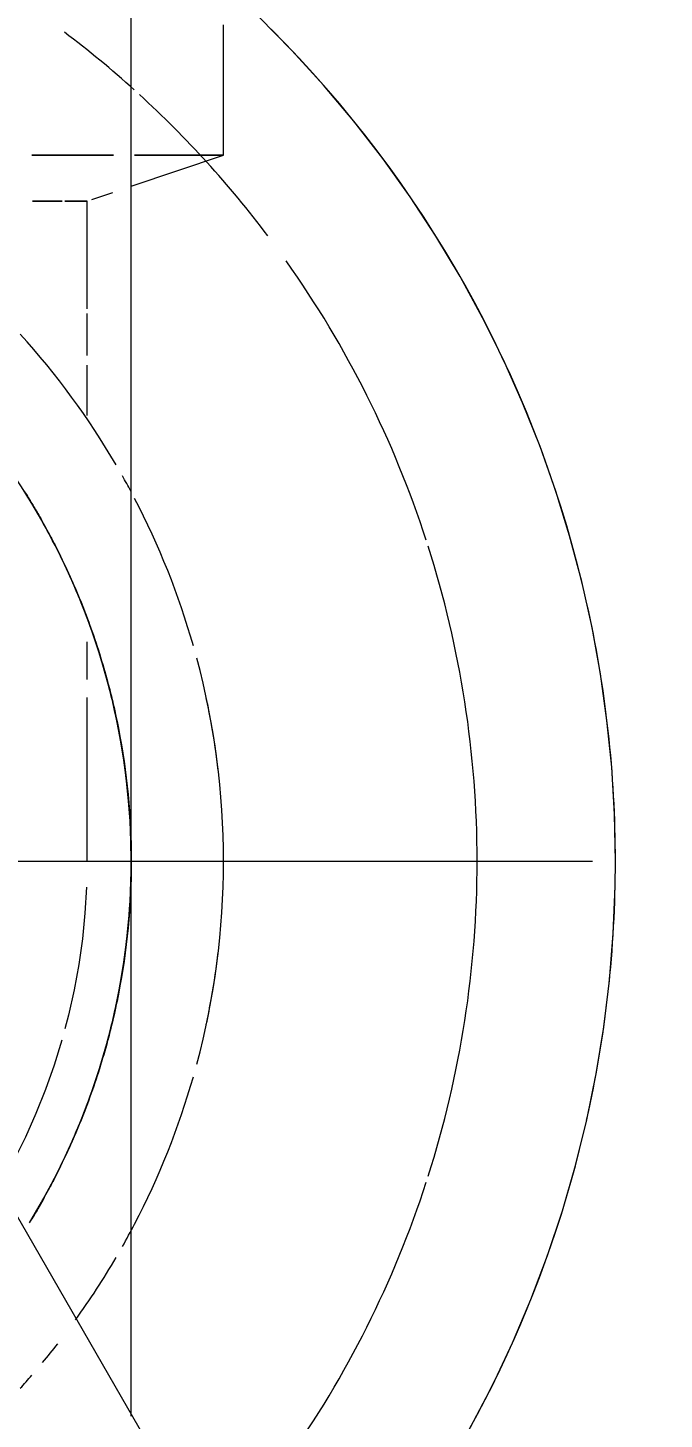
# Model space of a CAD drawing. Header units: metres. Extents: x 34 to 87, y -2.3 to 19.3.
# Drawn here: x 48.71903 to 48.73283, y 0.48791 to 0.51806 of the extents above; entities that cross this region are included whole.
import ezdxf

# ---------------------------------------------------------------- set-up
doc = ezdxf.new("R2010")
doc.units = ezdxf.units.M
for name, color, linetype, lineweight in [('A-ANNO-DIMS', 7, 'Continuous', 5), ('A-ANNO-DIMS-25', 7, 'Continuous', 5), ('P-PIPE', 7, 'Continuous', 5), ('P-PIPE-CNTR', 7, 'Continuous', 5), ('P-SANR-FIXT', 7, 'Continuous', 5)]:
    doc.layers.add(name, color=color, linetype=linetype, lineweight=lineweight)
doc.styles.add('Arial_1', font='arial.ttf', dxfattribs={"height": 0.07499999999999998})
doc.dimstyles.new('Diagonal_-_2_mm_Arial_-_PRETO', dxfattribs={"dimscale": 0.3048, "dimtxt": 0.07651945499677275, "dimasz": 0.2460629921259842, "dimexe": 0.1968503937007874, "dimexo": 0.1230314960629921, "dimgap": 0.04101049868766404, "dimtad": 1, "dimrnd": 0.01, "dimzin": 0, "dimdsep": 46, "dimtxsty": 'Arial_1', "dimblk1": 'OBLIQUE', "dimblk2": 'OBLIQUE', "dimsah": 1, "dimcen": 0.09, "dimdle": 0.1968503937007874, "dimazin": 0, "dimtfac": 1, "dimtdec": 4, "dimtix": 1, "dimtmove": 0, "dimatfit": 3, "dimfxl": 1, "dimtvp": 1, "dimtolj": 1, "dimtzin": 0, "dimarcsym": 2})

# ---------------------------------------------------------------- blocks, each defined once
blk = doc.blocks.new('UT_Ducha higiênica - UT_Ducha higiênica-3698909-AA')
at = {"layer": 'P-SANR-FIXT'}
for p, q in [((-1.804450426045555, 0.4999999999999979), (-1.804450426045555, 0.5219807621140394)), ((-1.798138248218717, 0.4770862251849109), (-1.81158484686261, 0.5003764172242423)), ((-1.804450426045555, 0.4879737454057357), (-1.804450426045555, 0.4999999999999979))]:
    blk.add_line(p, q, dxfattribs=at)
at = {"layer": 'P-SANR-FIXT', "flags": 128}
for points in [[(-1.793950426045569, 0.4999999999999979), (-1.793970823325716, 0.5010197280217565), (-1.794031982534852, 0.5020378246962107), (-1.794133805831297, 0.5030526612858652), (-1.79427613031949, 0.5040626142686596), (-1.794458728310619, 0.5050660679352702), (-1.794681307686844, 0.5060614169738861), (-1.794943512368645, 0.5070470690383797), (-1.795244922884469, 0.5080214472957046), (-1.795585057041783, 0.5089829929485077), (-1.795963370698495, 0.5099301677288639), (-1.796379258633461, 0.5108614563591746), (-1.796832055514697, 0.5117753689762989), (-1.79732103696379, 0.5126704435150062), (-1.797845420714727, 0.5135452480469724), (-1.798404367865371, 0.514398383071564), (-1.79899698421952, 0.515228483754729), (-1.799622321717417, 0.5160342221124615), (-1.800279379952474, 0.5168143091352599), (-1.800967107771673, 0.5175674968503079), (-1.801684404957213, 0.5182925803179269)], [(-1.801138104467697, 0.482260508366776), (-1.800646886299267, 0.482775688895954), (-1.799973138392583, 0.483541407542481), (-1.799330549991214, 0.48433345642596), (-1.79872014909952, 0.4851505684371426), (-1.798142912228716, 0.485991436371115), (-1.797599762834659, 0.4868547150185588), (-1.797091569840516, 0.4877390233177959), (-1.796619146246663, 0.4886429465641864), (-1.796183247830074, 0.4895650386733679), (-1.795784571935231, 0.4905038244946651), (-1.795423756358517, 0.4914578021710274), (-1.795101378327888, 0.4924254455416798), (-1.794817953579423, 0.4934052065836433), (-1.794573935532253, 0.494395517888261), (-1.794369714563203, 0.4953947951686982), (-1.794205617382259, 0.4964014397944732), (-1.794081906509904, 0.4974138413489247), (-1.793998779857144, 0.4984303802055375), (-1.793956370408891, 0.4994494301189832), (-1.793950426045569, 0.4999999999999979)]]:
    blk.add_lwpolyline(points, dxfattribs=at)
at = {"layer": 'P-SANR-FIXT', "color": 254, "true_color": 0xdfdfdf}
for centre, radius, start, end in [((-1.819450426045556, 0.5), 0.02249999999998539, 47.96830800981447, 52.9660544384158), ((-1.819450426045557, 0.5), 0.02249999999998526, 47.96830800981425, 52.9660544384079), ((-1.819450426045571, 0.5), 0.01499999999999996, 27.26107276225408, 32.3836565215001), ((-1.819450426045571, 0.5), 0.01500000000000023, 13.42124724476955, 17.50828776305749), ((-1.819450426045571, 0.5), 0.01500000000000004, 342.491712236943, 346.578752755182), ((-1.819450426045571, 0.5), 0.0150000000000001, 328.5049395669855, 332.7389272377463)]:
    blk.add_arc(centre, radius, start, end, dxfattribs=at)
at = {"layer": 'P-SANR-FIXT', "color": 253, "true_color": 0xa6a6a6}
for centre, radius, start, end in [((-1.819450426045557, 0.5), 0.02549999999998521, 13.59930785715386, 45.00000000000397), ((-1.819450426045556, 0.5), 0.02249999999998551, 37.03394556160136, 47.58199937594541), ((-1.819450426045557, 0.5), 0.02249999999998534, 37.03394556159347, 47.5819993759452), ((-1.819450426045556, 0.5), 0.02249999999998531, 18.00000000000049, 35.31075224891515), ((-1.819450426045557, 0.5), 0.02249999999998524, 18.00000000000042, 35.31075224890914), ((-1.819450426045571, 0.5), 0.0149999999999999, 17.50828776305711, 27.261072762254), ((-1.819450426045556, 0.5), 0.02249999999998548, 8.481479150574922e-13, 17.6573230908118), ((-1.819450426045557, 0.5), 0.02249999999998527, 8.481479150574842e-13, 17.65732309081181), ((-1.819450426045557, 0.5), 0.02549999999998537, 7.483658074036059e-13, 12.71230531453619), ((-1.819450426045571, 0.5), 0.01500000000000018, 8.481479150569445e-13, 13.4212472447695), ((-1.819450426045571, 0.5), 0.01500000000000012, 346.5787527551819, 0), ((-1.819450426045556, 0.5), 0.02249999999998544, 342.3426769091833, 1.399444059843948e-13), ((-1.819450426045557, 0.5), 0.02249999999998544, 342.3426769091833, 1.399444059843948e-13), ((-1.819450426045557, 0.5), 0.02549999999998551, 347.2876946908336, 1.144999685326866e-13), ((-1.819450426045571, 0.5), 0.01500000000000016, 332.7389272377462, 342.4917122369429), ((-1.819450426045557, 0.5), 0.02549999999998531, 320.5582083470931, 346.6353901011111), ((-1.819450426045556, 0.5), 0.02249999999998544, 324.6892477510914, 341.9999999999998), ((-1.819450426045557, 0.5), 0.02249999999998544, 324.6892477510911, 341.9999999999998)]:
    blk.add_arc(centre, radius, start, end, dxfattribs=at)
at = {"layer": 'P-SANR-FIXT'}
for radius, start, end in [(0.01500000000000015, 359.999999999999, 52.45709492384598), (0.01500000000000001, 328.504939566985, 359.9999999999992)]:
    blk.add_arc((-1.81945042604557, 0.5), radius, start, end, dxfattribs=at)
at = {"layer": 'P-SANR-FIXT', "color": 253, "true_color": 0xa6a6a6}
for points, knots in [([(-1.806764645014858, 0.5080068259294479), (-1.806710720557497, 0.507921828964204), (-1.806606515109028, 0.5077536213787667), (-1.806506382695391, 0.5075835893677344), (-1.806458029774483, 0.5074995150277848)], [0.5933008504588784, 0.5933008504588784, 0.5933008504588784, 0.5933008504588784, 0.6071428571428571, 0.6205710130504292, 0.6205710130504292, 0.6205710130504292, 0.6205710130504292]), ([(-1.80644225823889, 0.5074720207796002), (-1.806367599048031, 0.5073415308338477), (-1.806255283413931, 0.5071377675595811), (-1.806148161631178, 0.5069328877740576), (-1.806110723555009, 0.5068598899816747)], [0.6220341308574048, 0.6220341308574048, 0.6220341308574048, 0.6220341308574048, 0.6428571428571428, 0.6543483204603683, 0.6543483204603683, 0.6543483204603683, 0.6543483204603683]), ([(-1.805140546033356, 0.5044974695393766), (-1.805268116875498, 0.5049035187942574), (-1.805555567067244, 0.5056991406920397), (-1.805915436796491, 0.5064791694488466), (-1.806110718253789, 0.5068599046140742)], [0.2240917429423243, 0.2240917429423243, 0.2240917429423243, 0.2240917429423243, 0.2857142857142857, 0.3456516795396316, 0.3456516795396316, 0.3456516795396316, 0.3456516795396316]), ([(-1.804450426045554, 0.4999999999999999), (-1.804450426045554, 0.5009692221810377), (-1.804562291564645, 0.5021287839172173), (-1.804812126573398, 0.503280229571564), (-1.804859687300437, 0.5034796427495595)], [0, 0, 0, 0, 0.1428571428571428, 0.172851312428251, 0.172851312428251, 0.172851312428251, 0.172851312428251]), ([(-1.804859685237591, 0.496520351556582), (-1.804812125281162, 0.4967197668616122), (-1.804562294641995, 0.4978712245768666), (-1.804450426045554, 0.4990307778189622), (-1.804450426045554, 0.4999999999999999)], [0.8271486875716417, 0.8271486875716417, 0.8271486875716417, 0.8271486875716417, 0.8571428571428571, 1, 1, 1, 1]), ([(-1.806110723555009, 0.4931401100183253), (-1.80591544846721, 0.4935208627646066), (-1.805555563725147, 0.4943008500831236), (-1.805268111411427, 0.4950964661238423), (-1.805140540969047, 0.495502516482146)], [0.6543483204603683, 0.6543483204603683, 0.6543483204603683, 0.6543483204603683, 0.7142857142857143, 0.7759082570576755, 0.7759082570576755, 0.7759082570576755, 0.7759082570576755]), ([(-1.806110718253788, 0.4931400953859258), (-1.806148157551115, 0.4930671009641768), (-1.806257725960635, 0.4928575650061827), (-1.806372732862941, 0.4926492113161277), (-1.806450200335269, 0.4925141657618559)], [0.3456516795396316, 0.3456516795396316, 0.3456516795396316, 0.3456516795396316, 0.3571428571428571, 0.3787024160473155, 0.3787024160473155, 0.3787024160473155, 0.3787024160473155])]:
    blk.add_open_spline(points, degree=3, knots=knots, dxfattribs=at)
at = {"layer": 'P-SANR-FIXT', "color": 254, "true_color": 0xdfdfdf}
for points, knots in [([(-1.806458040785935, 0.5074994846340373), (-1.806506393425848, 0.5075835597495895), (-1.806606519826713, 0.5077536083570412), (-1.806710699429269, 0.5079218872822229), (-1.806764615208377, 0.5080069082011299)], [0.3794289869495707, 0.3794289869495707, 0.3794289869495707, 0.3794289869495707, 0.3928571428571428, 0.4066991495411216, 0.4066991495411216, 0.4066991495411216, 0.4066991495411216]), ([(-1.806110718253789, 0.5068599046140742), (-1.806148157551115, 0.5069328990358232), (-1.806255284191361, 0.5071377654137234), (-1.806367609628023, 0.5073415016310133), (-1.806442269249504, 0.5074719903881652)], [0.3456516795396316, 0.3456516795396316, 0.3456516795396316, 0.3456516795396316, 0.3571428571428571, 0.3779658691425951, 0.3779658691425951, 0.3779658691425951, 0.3779658691425951]), ([(-1.806450189301404, 0.4925141353062438), (-1.806372721833515, 0.4926491808727667), (-1.806257725072487, 0.4928575625547211), (-1.806148161631178, 0.4930671122259424), (-1.806110723555009, 0.4931401100183253)], [0.6212975839526844, 0.6212975839526844, 0.6212975839526844, 0.6212975839526844, 0.6428571428571428, 0.6543483204603683, 0.6543483204603683, 0.6543483204603683, 0.6543483204603683])]:
    blk.add_open_spline(points, degree=3, knots=knots, dxfattribs=at)
at = {"layer": 'P-SANR-FIXT'}
for points, knots in [([(-1.806110723555009, 0.5068598899816747), (-1.80591544846721, 0.5064791372353933), (-1.805555563725147, 0.5056991499168764), (-1.805268111411427, 0.5049035338761575), (-1.805140540969047, 0.504497483517854)], [0.6543483204603683, 0.6543483204603683, 0.6543483204603683, 0.6543483204603683, 0.7142857142857143, 0.7759082570576755, 0.7759082570576755, 0.7759082570576755, 0.7759082570576755]), ([(-1.80485968523759, 0.5034796484434158), (-1.804812125281162, 0.5032802331383863), (-1.804562294641995, 0.5021287754231327), (-1.804450426045554, 0.5009692221810378), (-1.804450426045554, 0.4999999999999999)], [0.8271486875717488, 0.8271486875717488, 0.8271486875717488, 0.8271486875717488, 0.8571428571428571, 1, 1, 1, 1]), ([(-1.804450426045554, 0.4999999999999999), (-1.804450426045554, 0.4990307778189622), (-1.804562291564645, 0.4978712160827819), (-1.804812126573398, 0.4967197704284345), (-1.804859687300437, 0.4965203572504384)], [0, 0, 0, 0, 0.1428571428571428, 0.1728513124283581, 0.1728513124283581, 0.1728513124283581, 0.1728513124283581]), ([(-1.805140546033356, 0.4955025304606234), (-1.805268116875498, 0.4950964812057425), (-1.805555567067244, 0.4943008593079602), (-1.805915436796491, 0.4935208305511534), (-1.806110718253788, 0.4931400953859258)], [0.2240917429423243, 0.2240917429423243, 0.2240917429423243, 0.2240917429423243, 0.2857142857142857, 0.3456516795396316, 0.3456516795396316, 0.3456516795396316, 0.3456516795396316])]:
    blk.add_open_spline(points, degree=3, knots=knots, dxfattribs=at)
at = {"layer": 'P-SANR-FIXT', "color": 254, "true_color": 0xdfdfdf}
for points in [[(-1.804959356570863, 0.5038738685510035), (-1.805015068286294, 0.5040823311122485), (-1.805075444233791, 0.5042902549693286), (-1.805140546033356, 0.5044974695393766)], [(-1.804859687300437, 0.5034796427495595), (-1.804889964808347, 0.5036065906422871), (-1.804921947645954, 0.5037333795079151), (-1.804955649607685, 0.5038599711592888)], [(-1.804959353027147, 0.4961261216676498), (-1.80492428772257, 0.4962573322973096), (-1.804891070268006, 0.4963887564946126), (-1.804859685237591, 0.496520351556582)], [(-1.805140540969047, 0.495502516482146), (-1.80507690515805, 0.4957050660961042), (-1.805017785153654, 0.4959082944303571), (-1.804963123176988, 0.49611204153731)], [(-1.806605983091091, 0.4922494013872251), (-1.806555689099679, 0.4923326848258736), (-1.806506382695392, 0.4924164106322657), (-1.806458029774483, 0.4925004849722153)]]:
    blk.add_open_spline(points, degree=3, dxfattribs=at)
at = {"layer": 'P-SANR-FIXT', "color": 253, "true_color": 0xa6a6a6}
for points in [[(-1.805140540969047, 0.504497483517854), (-1.805075439373488, 0.5042902683847087), (-1.805015064014245, 0.5040823429039358), (-1.804959353027147, 0.5038738783323502)], [(-1.804955646112725, 0.5038599808060561), (-1.804921944596941, 0.5037333879237846), (-1.804889962254925, 0.503606597690229), (-1.80485968523759, 0.5034796484434158)], [(-1.804859687300437, 0.4965203572504384), (-1.804891072839381, 0.4963887635921084), (-1.804924290807863, 0.4962573408133186), (-1.804959356570863, 0.4961261314489964)], [(-1.804963126769685, 0.4961120514538514), (-1.805017789451998, 0.4959083062946228), (-1.805076910022946, 0.4957050795241627), (-1.805140546033356, 0.4955025304606234)], [(-1.806458040785935, 0.4925005153659627), (-1.806506393425847, 0.4924164402504105), (-1.806555696869374, 0.492332706271742), (-1.806605983091091, 0.492249401387225)]]:
    blk.add_open_spline(points, degree=3, dxfattribs=at)
blk = doc.blocks.new('Joelho 90 com Bucha de Latao - Agua Fria_Soldavel - MEP - Tigre - Standard-V12-AA')
at = {"layer": 'P-PIPE', "color": 253, "true_color": 0xa6a6a6}
for p, q in [((-1.802450426045554, 0.5153000000000015), (-1.802450426045554, 0.5181220672824308)), ((-1.804450426045556, 0.514624324324326), (-1.802450426045554, 0.5153000000000015)), ((-1.8043778821004, 0.5153000000000005), (-1.802450426045555, 0.5153000000000005)), ((-1.802450426045555, 0.5153000000000005), (-1.8043778821004, 0.5153000000000005))]:
    blk.add_line(p, q, dxfattribs=at)
at = {"layer": 'P-PIPE', "color": 254, "true_color": 0xdfdfdf}
for p, q in [((-1.806607897140125, 0.5153000000000005), (-1.80483777360495, 0.5153000000000005)), ((-1.80483777360495, 0.5153000000000005), (-1.806607897140126, 0.5153000000000005)), ((-1.805302339491891, 0.5143365157275879), (-1.804851311117537, 0.5144888901783847)), ((-1.806589578896434, 0.5143000000000005), (-1.805946132939714, 0.5143000000000005)), ((-1.805946132939714, 0.5143000000000005), (-1.806589578896435, 0.5143000000000005)), ((-1.805888827444456, 0.5143000000000005), (-1.805410426045555, 0.5143000000000005)), ((-1.805410426045555, 0.5143000000000005), (-1.805888827444456, 0.5143000000000005))]:
    blk.add_line(p, q, dxfattribs=at)
at = {"layer": 'P-PIPE', "color": 254, "true_color": 0xdfdfdf, "flags": 128}
for points in [[(-1.805410426045553, 0.5119707330839041), (-1.805410426045553, 0.5124349409650465), (-1.805410426045553, 0.5130033957701603), (-1.805410426045553, 0.5135739248654514), (-1.805410426045553, 0.5141456155260677), (-1.805410426045553, 0.5142999999999996)], [(-1.805410426045553, 0.5109545426585821), (-1.805410426045553, 0.5113078870777538), (-1.805410426045553, 0.5118694698565265)], [(-1.805410426045553, 0.5096554131325276), (-1.805410426045553, 0.5101999725022618), (-1.805410426045553, 0.510751091041371)]]:
    blk.add_lwpolyline(points, dxfattribs=at)
at = {"layer": 'P-PIPE', "color": 253, "true_color": 0xa6a6a6, "flags": 128}
for points in [[(-1.805410426045553, 0.5039348450464063), (-1.805410426045553, 0.5043370940563372), (-1.805410426045553, 0.5047552815904689)], [(-1.805410426045553, 0.5000114384747477), (-1.805410426045553, 0.5000457355998728), (-1.805410426045553, 0.5001028365072909), (-1.805410426045553, 0.5001826498477303), (-1.805410426045553, 0.5002850479368712), (-1.805410426045553, 0.5004098669596161), (-1.805410426045553, 0.5005569072321562), (-1.805410426045553, 0.5007259335214219), (-1.805410426045553, 0.5009166754214054), (-1.805410426045553, 0.5011288277857586), (-1.805410426045553, 0.501362051215955), (-1.805410426045553, 0.501615972604256), (-1.805410426045553, 0.5018901857306094), (-1.805410426045553, 0.5021842519125075), (-1.805410426045553, 0.5024977007067919), (-1.805410426045553, 0.5028300306622565), (-1.805410426045553, 0.5031807101218619), (-1.805410426045553, 0.5035491780732859)], [(-1.805421656548033, 0.4994385497480213), (-1.805455330089063, 0.4988779976966742), (-1.805511392798165, 0.4983192406096643), (-1.805589754986959, 0.4977631723791381), (-1.805690291292663, 0.4972106825956394), (-1.80581284087863, 0.4966626551249637), (-1.805891517723279, 0.4963669014647933)], [(-1.805957207691669, 0.4961199666941611), (-1.806123160775677, 0.495583485488951), (-1.806310434641116, 0.4950540697648188), (-1.806518729689753, 0.4945325664739883), (-1.806747712693945, 0.4940198099104754), (-1.806997017329733, 0.4935166203753963), (-1.807266244762878, 0.493023802864675)]]:
    blk.add_lwpolyline(points, dxfattribs=at)
at = {"layer": 'P-PIPE', "color": 254, "true_color": 0xdfdfdf}
for radius, start, end in [(0.01699999999999987, 30.34063671691747, 42.20760599231757), (0.01699999999999992, 28.14761284332637, 29.40568767862553), (0.01699999999999973, 330.5943123213812, 332.4515718226073), (0.01699999999999974, 324.2267463411326, 329.6593632830999)]:
    blk.add_arc((-1.819450426045554, 0.500000000000012), radius, start, end, dxfattribs=at)
at = {"layer": 'P-PIPE', "color": 253, "true_color": 0xa6a6a6}
for radius, start, end in [(0.01699999999999997, 15.93777602937909, 27.54842817738553), (0.01699999999999985, 344.9999999999989, 14.99999999999943), (0.01699999999999981, 10.05259118265902, 12.02503591960548), (0.01699999999999999, 6.646740794468172, 9.999999999999616), (0.0169999999999997, 349.9999999999997, 353.3548212499966), (0.01699999999999969, 347.9801637233249, 349.9638987318228), (0.01700000000000004, 332.4515718226069, 344.0622239705417)]:
    blk.add_arc((-1.819450426045554, 0.500000000000012), radius, start, end, dxfattribs=at)
at = {"layer": 'P-PIPE', "color": 7, "true_color": 0xf3f3f3}
for radius, start, end in [(0.01699999999999986, 320.2856042442886, 322.050566204595), (0.01699999999999992, 317.7923940076898, 319.0640824246845)]:
    blk.add_arc((-1.819450426045554, 0.500000000000012), radius, start, end, dxfattribs=at)
blk = doc.blocks.new('DIMBLOCK7-AA')
at = {"layer": 'A-ANNO-DIMS-25'}
for p, q in [((47.98984820292018, -0.05999999999999989), (47.98984820292018, 0.6599999999999998)), ((47.98984820292018, 0.6000000000000001), (47.92984820292018, 0.6000000000000001)), ((47.98984820292018, 0.6000000000000001), (48.35352727786283, 0.6000000000000001)), ((47.98984820292018, 0), (47.92984820292018, 0)), ((47.98984820292018, 0), (49.79498956635069, 0))]:
    blk.add_line(p, q, dxfattribs=at)
at = {"layer": 'A-ANNO-DIMS-25', "lineweight": 20}
for p, q in [((47.98984820292018, 0.5999999999999999), (47.95234820292018, 0.6375)), ((47.98984820292018, 0.5999999999999999), (48.02734820292018, 0.5624999999999999)), ((47.98984820292018, 0), (47.95234820292018, 0.03750000000000001)), ((47.98984820292018, 0), (48.02734820292018, -0.03750000000000001))]:
    blk.add_line(p, q, dxfattribs=at)
at = {"layer": 'A-ANNO-DIMS-25', "color": 0, "insert": (47.87998097761344, 0.1987588749273468), "char_height": 0.07499999999999998, "width": 0.2429787001743676, "attachment_point": 1, "rotation": 90, "line_spacing_factor": 0.9417779076525878, "style": 'Arial_1'}
blk.add_mtext('0,60', dxfattribs=at)
blk = doc.blocks.new('_Oblique')
at = {"color": 0, "linetype": 'ByBlock', "lineweight": -2}
blk.add_line((-0.5, -0.5), (0.5, 0.5), dxfattribs=at)

msp = doc.modelspace()

# ---------------------------------------------------------------- linework, layer by layer
at = {"layer": 'P-PIPE-CNTR'}
msp.add_line((48.68127685181763, 0.5000000000000007), (48.73127685181763, 0.5000000000000007), dxfattribs=at)

# ---------------------------------------------------------------- block references
at = {"layer": 'P-PIPE', "color": 254, "true_color": 0xdfdfdf}
msp.add_blockref('Joelho 90 com Bucha de Latao - Agua Fria_Soldavel - MEP - Tigre - Standard-V12-AA', (50.52572727786326, 0), dxfattribs=at)
at = {"layer": 'P-SANR-FIXT', "color": 254, "true_color": 0xdfdfdf}
msp.add_blockref('UT_Ducha higiênica - UT_Ducha higiênica-3698909-AA', (50.52572727786326, 0), dxfattribs=at)

# ---------------------------------------------------------------- dimensions: what is measured, and where the dimension line sits
at = {"layer": 'A-ANNO-DIMS'}
dim = msp.add_linear_dim(base=(47.98984820292019, 0.6000000000000002), p1=(49.8324895663507, 0), p2=(48.39102727786283, 0.6000000000000001), angle=89.99999999999991, dimstyle='Diagonal_-_2_mm_Arial_-_PRETO', override={"dimpost": '<>', "dimfxl": 1.561349906053312}, dxfattribs=at)
dim.commit()
dim.dimension.update_dxf_attribs({"geometry": 'DIMBLOCK7-AA', "text_midpoint": (47.93905522861817, 0.2999999999999863)})

doc.saveas('drawing.dxf')
